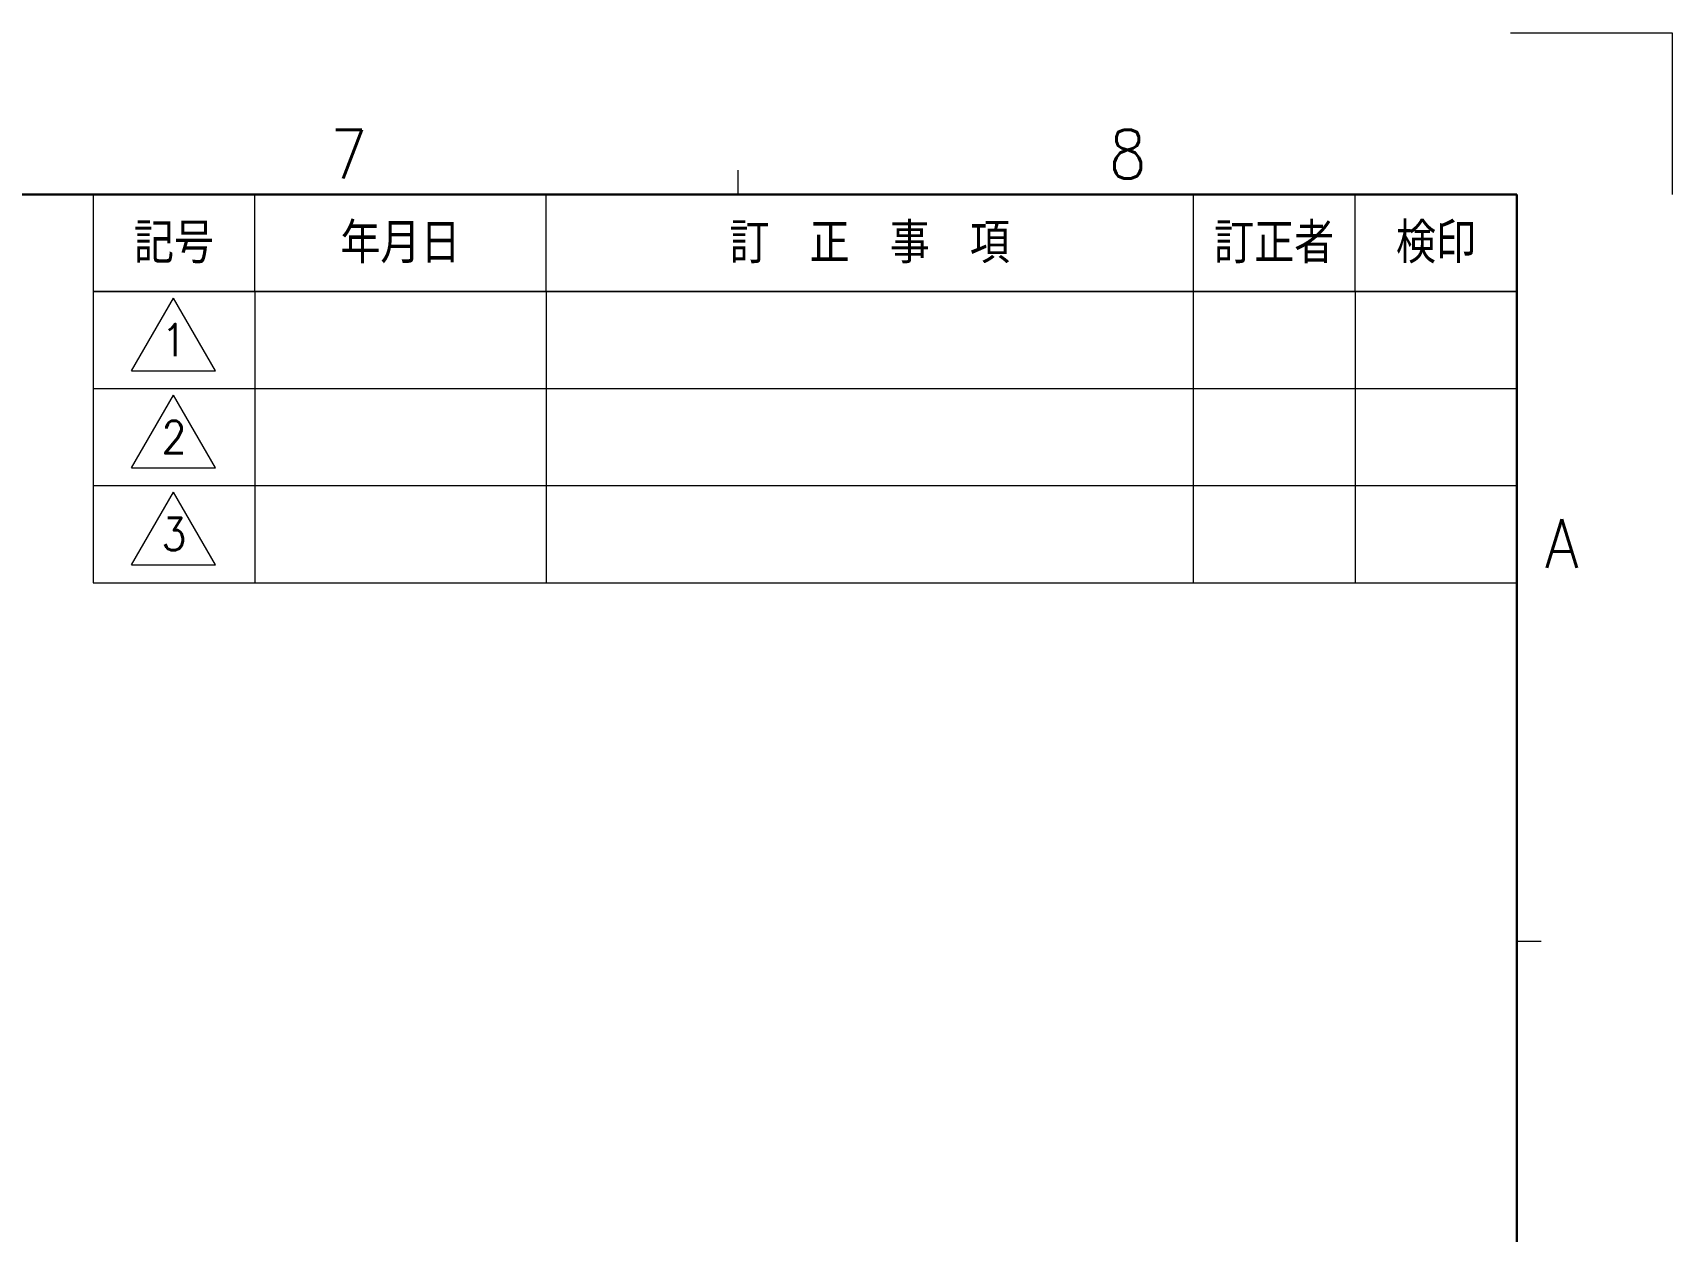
# Model space of a CAD drawing. Header units: millimetres. Extents: x -856 to 354, y -259 to 596.
# Drawn here: x 61.9 to 353.7, y 382.5 to 595.9 of the extents above; entities that cross this region are included whole.
import ezdxf
from ezdxf.enums import TextEntityAlignment as Align

# ---------------------------------------------------------------- set-up
doc = ezdxf.new("R2010")
doc.units = ezdxf.units.MM
doc.layers.add('AM_BOR', color=7, linetype='Continuous', lineweight=15)
doc.layers.add('トンボ', color=3, linetype='Continuous', lineweight=15)
doc.styles.add('TOKURA STANDARD', font='simplex.shx', dxfattribs={"width": 0.9, "bigfont": 'extfont.shx'})

# ---------------------------------------------------------------- blocks, each defined once
blk = doc.blocks.new('TOKURA_JIS_A3_2008')
at = {"layer": 'AM_BOR'}
for p, q in [((362.27, 287), (362.27, 288.5)), ((410.4, 240.83), (411.9, 240.83))]:
    blk.add_line(p, q, dxfattribs=at)
at = {"layer": 'AM_BOR', "lineweight": 30}
for p, q in [((25.4, 287), (410.4, 287)), ((410.4, 287), (410.4, 10))]:
    blk.add_line(p, q, dxfattribs=at)
at = {"layer": 'トンボ'}
for p, q in [((410, 297), (420, 297)), ((420, 297), (420, 287))]:
    blk.add_line(p, q, dxfattribs=at)
at = {"layer": 'AM_BOR', "style": 'TOKURA STANDARD', "width": 0.9}
for s, p in [('7', (338.21, 288)), ('8', (386.34, 288)), ('A', (413.17, 263.92))]:
    blk.add_text(s, height=3, dxfattribs=at).set_placement(p, align=Align.CENTER)
blk = doc.blocks.new('tokura08-revi0')
at = {"layer": 'AM_BOR'}
for p, q in [((-88, 6), (0, 6)), ((-88, 6), (-88, 0)), ((-78, 0), (-78, 6)), ((-60, 0), (-60, 6)), ((-20, 6), (-20, 0)), ((-10, 0), (-10, 6)), ((0, 6), (0, 0)), ((0, 0), (-88, 0)), ((-88, 0), (0, 0))]:
    blk.add_line(p, q, dxfattribs=at)
at = {"layer": 'AM_BOR', "char_height": 2.5, "attachment_point": 5, "style": 'TOKURA STANDARD'}
for s, insert, width in [('記号', (-83, 3), 10), ('年月日', (-69, 3), 15), ('訂\u3000正\u3000事\u3000項', (-40, 3), 40), ('訂正者', (-15, 3), 10), ('検印', (-5, 3), 10)]:
    blk.add_mtext(s, dxfattribs=dict(at, insert=insert, width=width))
blk = doc.blocks.new('tokura08-revi1')
at = {"layer": 'AM_BOR'}
for p, q in [((-88, 6), (-88, 0)), ((-85.63, 1.1), (-83.03, 5.6)), ((-80.43, 1.1), (-83.03, 5.6)), ((-78, 6), (-78, 0)), ((-60, 6), (-60, 0)), ((-20, 6), (-20, 0)), ((-10, 6), (-10, 0)), ((0, 0), (0, 6)), ((-85.63, 1.1), (-80.43, 1.1)), ((-88, 0), (0, 0))]:
    blk.add_line(p, q, dxfattribs=at)
at = {"layer": 'AM_BOR', "style": 'TOKURA STANDARD', "width": 0.9}
for tag, p in [('GEN-REV-NR{4}', (-83, 3)), ('GEN-REV-DAT{8}', (-69, 3)), ('GEN-REV-NAME{4}', (-15, 3)), ('GEN-REV-BLK{4}', (-5, 3))]:
    blk.add_attdef(tag, text='', height=2, dxfattribs=at).set_placement(p, align=Align.MIDDLE_CENTER)
blk.add_attdef('GEN-REV-TEXT1{19}', text='', height=2, dxfattribs=at).set_placement((-59, 3), align=Align.MIDDLE_LEFT)

msp = doc.modelspace()

# ---------------------------------------------------------------- block references
at = {"layer": 'AM_BOR', "lineweight": 0, "xscale": 2.88, "yscale": 2.88, "zscale": 2.88}
for name, p in [('TOKURA_JIS_A3_2008', (-855.927, -259.497)), ('tokura08-revi0', (326.025, 549.783))]:
    msp.add_blockref(name, p, dxfattribs=at)
for p, values in [((326.025, 532.503), {'GEN-REV-NR{4}': '1'}), ((326.025, 515.223), {'GEN-REV-NR{4}': '2'}), ((326.025, 497.943), {'GEN-REV-NR{4}': '3'})]:
    msp.add_blockref('tokura08-revi1', p, dxfattribs=at).add_auto_attribs(values)

doc.saveas('drawing.dxf')
